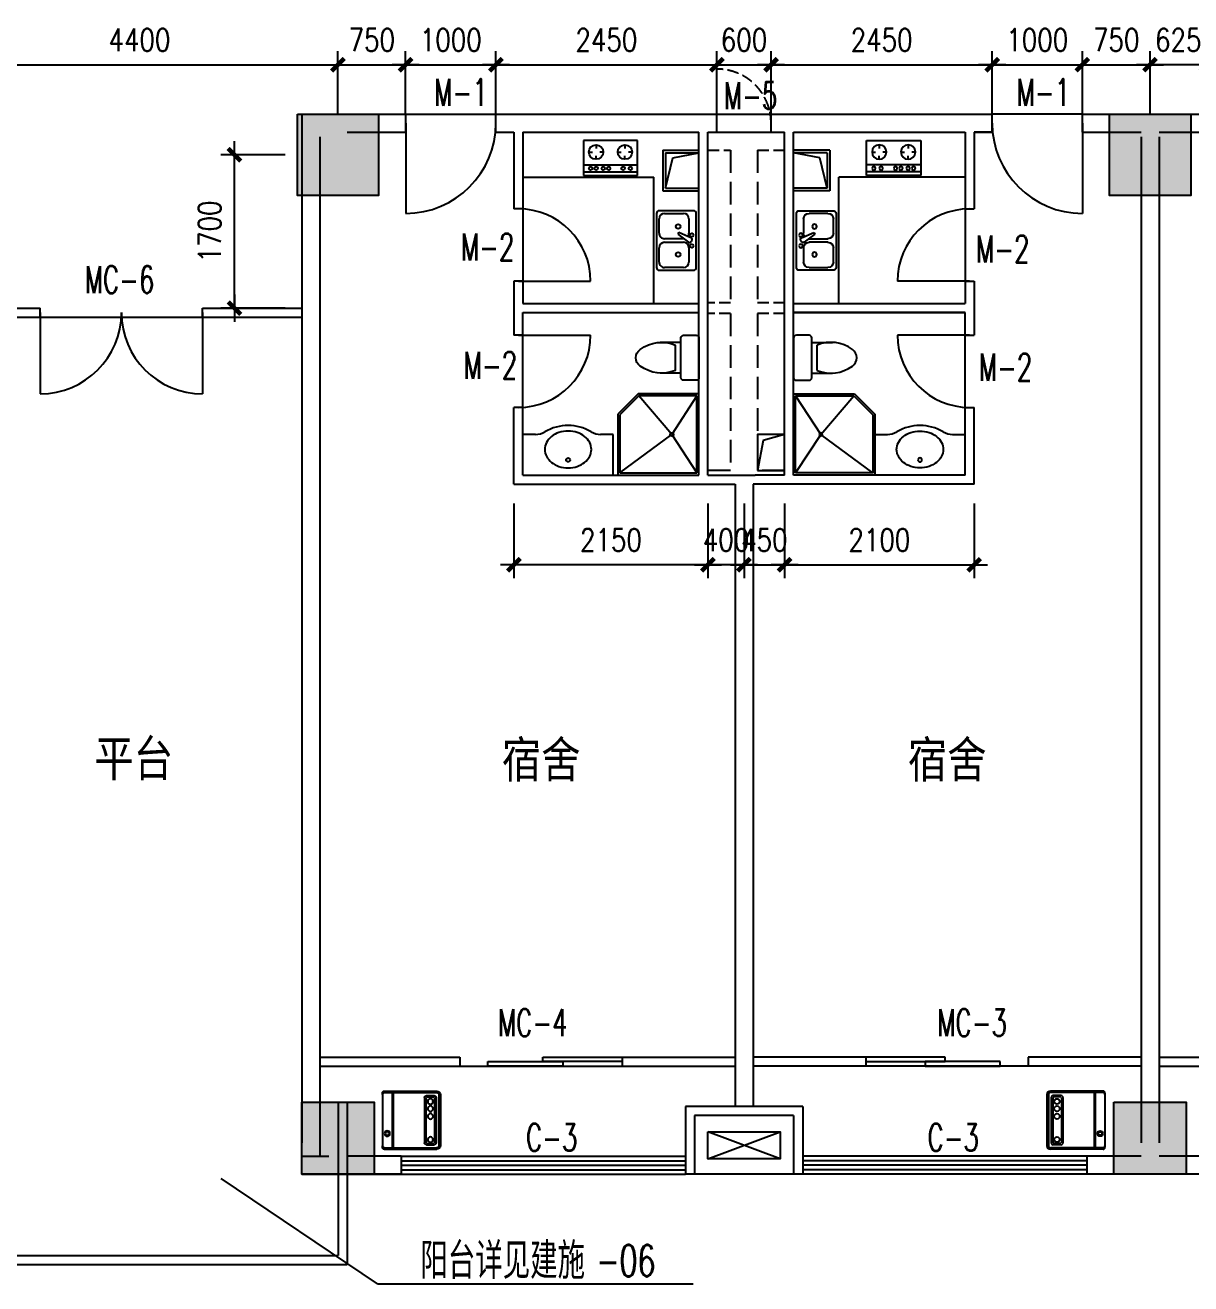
# Model space of a CAD drawing. Extents: x -357449 to -117302, y 127569 to 244935.
# Drawn here: x -294706 to -281788, y 168057 to 182007 of the extents above; entities that cross this region are included whole.
import ezdxf
from ezdxf.enums import TextEntityAlignment as Align

# ---------------------------------------------------------------- set-up
doc = ezdxf.new("R2010")
doc.units = 0
doc.header["$MEASUREMENT"] = 0
doc.linetypes.add('DASH', pattern=[0.35, 0.25, -0.1])
doc.layers.get('0').update_dxf_attribs({"linetype": 'CONTINUOUS'})
doc.layers.get('DEFPOINTS').update_dxf_attribs({"linetype": 'CONTINUOUS'})
for name, color, linetype in [('1', 8, 'CONTINUOUS'), ('COLUMN', 4, 'CONTINUOUS'), ('DIM', 7, 'CONTINUOUS'), ('F', 31, 'CONTINUOUS'), ('JAJU', 8, 'CONTINUOUS'), ('WALL', 1, 'CONTINUOUS'), ('WINDOW', 4, 'CONTINUOUS'), ('WINDOWS', 4, 'CONTINUOUS'), ('阳台', 4, 'CONTINUOUS')]:
    doc.layers.add(name, color=color, linetype=linetype)
doc.layers.add('AXIS', color=3, linetype='CONTINUOUS', lineweight=9)
doc.styles.add('_HZTXT', font='txt.shx', dxfattribs={"bigfont": 'fs.shx'})
doc.styles.add('CHINA', font='SimSun.ttf', dxfattribs={"width": 0.85, "height": 150})
doc.styles.add('DIM_FONT', font='SIMPLEX.shx', dxfattribs={"width": 0.8})
doc.styles.add('FS', font='txt.shx', dxfattribs={"width": 0.66, "height": 150, "bigfont": 'fs.shx'})
doc.dimstyles.new('DIMN-200', dxfattribs={"dimtxt": 300, "dimasz": 1, "dimexe": 250, "dimexo": 0, "dimgap": 150, "dimtad": 1, "dimdec": 0, "dimdsep": 46, "dimtxsty": 'DIM_FONT', "dimblk": '_DIMX', "dimcen": 2.5, "dimclrd": 256, "dimclre": 256, "dimclrt": 4, "dimadec": 0, "dimazin": 0, "dimtfac": 1, "dimtdec": 0, "dimtix": 1, "dimtmove": 2, "dimatfit": 3, "dimldrblk": '_DIMX', "dimfxl": 0, "dimtolj": 1, "dimtzin": 0, "dimarcsym": 0})
doc.dimstyles.get("Standard").update_dxf_attribs({"dimtxt": 375, "dimasz": 1, "dimexe": 150, "dimexo": 0, "dimgap": 200, "dimtad": 1, "dimdec": 0, "dimzin": 0, "dimdsep": 46, "dimtxsty": 'DIM_FONT', "dimblk1": '_DIMX', "dimblk2": '_DIMX', "dimsah": 1, "dimcen": 200, "dimclrd": 256, "dimclre": 256, "dimclrt": 4, "dimadec": 0, "dimazin": 0, "dimtfac": 1, "dimtdec": 0, "dimtix": 1, "dimtmove": 2, "dimatfit": 3, "dimldrblk": '_DIMX', "dimfxl": 0, "dimtolj": 1, "dimtzin": 0, "dimarcsym": 0})

# ---------------------------------------------------------------- blocks, each defined once
blk = doc.blocks.new('_DIMX')
blk.add_line((-150, 0), (150, 0))
at = {"const_width": 50}
blk.add_lwpolyline([(-70, -70), (70, 70)], dxfattribs=at)
blk = doc.blocks.new('*D1159')
at = {"linetype": 'ByBlock'}
for p, q in [((-266654, 215272), (-266654, 214443)), ((-264504, 215272), (-264504, 214443)), ((-264505, 214593), (-266653, 214593))]:
    blk.add_line(p, q, dxfattribs=at)
at = {"layer": 'DEFPOINTS', "color": 0, "linetype": 'ByBlock'}
for p in [(-266654, 215272), (-264504, 215272), (-266654, 214593)]:
    blk.add_point(p, dxfattribs=at)
at = {"linetype": 'ByBlock', "rotation": 180}
blk.add_blockref('_DIMX', (-266654, 214593), dxfattribs=at)
at = {"linetype": 'ByBlock'}
blk.add_blockref('_DIMX', (-264504, 214593), dxfattribs=at)
at = {"color": 4, "linetype": 'ByBlock', "insert": (-265579, 214868), "char_height": 250, "attachment_point": 5, "style": 'DIM_FONT'}
blk.add_mtext('\\A1;2150', dxfattribs=at)
blk = doc.blocks.new('*D988')
at = {"linetype": 'ByBlock'}
for p, q in [((-266854, 219593), (-266854, 220285)), ((-264404, 219593), (-264404, 220285)), ((-266853, 220135), (-264405, 220135))]:
    blk.add_line(p, q, dxfattribs=at)
at = {"layer": 'DEFPOINTS', "color": 0, "linetype": 'ByBlock'}
for p in [(-264404, 220135), (-266854, 219593), (-264404, 219593)]:
    blk.add_point(p, dxfattribs=at)
at = {"linetype": 'ByBlock', "rotation": 180}
blk.add_blockref('_DIMX', (-266854, 220135), dxfattribs=at)
at = {"linetype": 'ByBlock'}
blk.add_blockref('_DIMX', (-264404, 220135), dxfattribs=at)
at = {"color": 4, "linetype": 'ByBlock', "insert": (-265629, 220410), "char_height": 250, "attachment_point": 5, "style": 'DIM_FONT'}
blk.add_mtext('\\A1;2450', dxfattribs=at)
blk = doc.blocks.new('A$C5E2968BE')
for p, q in [((0, 606), (0, 38)), ((16, 606), (16, 38)), ((622, 643), (38, 643)), ((622, 627), (38, 627)), ((48, 573), (48, 70)), ((64, 573), (64, 70)), ((155, 595), (70, 595)), ((155, 579), (70, 579)), ((161, 573), (161, 70)), ((177, 573), (177, 70)), ((525, 627), (525, 16)), ((536, 627), (536, 16)), ((643, 622), (643, 21)), ((622, 16), (38, 16)), ((622, 0), (38, 0)), ((155, 64), (70, 64)), ((155, 48), (70, 48))]:
    blk.add_line(p, q)
for centre, radius in [((111, 529), 30), ((111, 449), 30), ((111, 364), 30), ((590, 173), 30), ((590, 173), 19.3), ((111, 106), 30)]:
    blk.add_circle(centre, radius)
for centre, radius, start, end in [((38, 606), 37.5, 90, 180), ((38, 606), 21.4, 90, 180), ((70, 573), 21.4, 90, 180), ((155, 573), 21.4, 0, 90), ((622, 622), 21.4, 0, 90), ((622, 606), 21.4, 0, 90), ((38, 38), 37.5, 180, 270), ((38, 38), 21.4, 180, 270), ((70, 70), 21.4, 180, 270), ((155, 70), 21.4, 270, 0), ((622, 38), 21.4, 270, 0), ((622, 21), 21.4, 270, 0)]:
    blk.add_arc(centre, radius, start, end)
blk = doc.blocks.new('*D902')
at = {"linetype": 'ByBlock'}
for p, q in [((-273004, 219587), (-273004, 220285)), ((-268604, 219587), (-268604, 220285)), ((-273003, 220135), (-268605, 220135))]:
    blk.add_line(p, q, dxfattribs=at)
at = {"layer": 'DEFPOINTS', "color": 0, "linetype": 'ByBlock'}
for p in [(-268604, 220135), (-273004, 219587), (-268604, 219587)]:
    blk.add_point(p, dxfattribs=at)
at = {"linetype": 'ByBlock', "rotation": 180}
blk.add_blockref('_DIMX', (-273004, 220135), dxfattribs=at)
at = {"linetype": 'ByBlock'}
blk.add_blockref('_DIMX', (-268604, 220135), dxfattribs=at)
at = {"color": 4, "linetype": 'ByBlock', "insert": (-270804, 220410), "char_height": 250, "attachment_point": 5, "style": 'DIM_FONT'}
blk.add_mtext('\\A1;4400', dxfattribs=at)
blk = doc.blocks.new('*D990')
at = {"linetype": 'ByBlock'}
for p, q in [((-267854, 219593), (-267854, 220285)), ((-266854, 219593), (-266854, 220285)), ((-267853, 220135), (-266855, 220135))]:
    blk.add_line(p, q, dxfattribs=at)
at = {"layer": 'DEFPOINTS', "color": 0, "linetype": 'ByBlock'}
for p in [(-266854, 220135), (-267854, 219593), (-266854, 219593)]:
    blk.add_point(p, dxfattribs=at)
at = {"linetype": 'ByBlock', "rotation": 180}
blk.add_blockref('_DIMX', (-267854, 220135), dxfattribs=at)
at = {"linetype": 'ByBlock'}
blk.add_blockref('_DIMX', (-266854, 220135), dxfattribs=at)
at = {"color": 4, "linetype": 'ByBlock', "insert": (-267354, 220410), "char_height": 250, "attachment_point": 5, "style": 'DIM_FONT'}
blk.add_mtext('\\A1;1000', dxfattribs=at)
blk = doc.blocks.new('*D987')
at = {"linetype": 'ByBlock'}
for p, q in [((-268604, 219593), (-268604, 220285)), ((-267854, 219593), (-267854, 220285)), ((-268605, 220135), (-268606, 220135)), ((-268604, 220135), (-267854, 220135)), ((-267853, 220135), (-267852, 220135))]:
    blk.add_line(p, q, dxfattribs=at)
at = {"layer": 'DEFPOINTS', "color": 0, "linetype": 'ByBlock'}
for p in [(-267854, 220135), (-268604, 219593), (-267854, 219593)]:
    blk.add_point(p, dxfattribs=at)
at = {"linetype": 'ByBlock'}
blk.add_blockref('_DIMX', (-268604, 220135), dxfattribs=at)
at = {"linetype": 'ByBlock', "rotation": 180}
blk.add_blockref('_DIMX', (-267854, 220135), dxfattribs=at)
at = {"color": 4, "linetype": 'ByBlock', "insert": (-268229, 220410), "char_height": 250, "attachment_point": 5, "style": 'DIM_FONT'}
blk.add_mtext('\\A1;750', dxfattribs=at)
blk = doc.blocks.new('*D986')
at = {"linetype": 'ByBlock'}
for p, q in [((-269238, 219137), (-269951, 219137)), ((-269801, 217438), (-269801, 219136)), ((-269238, 217437), (-269951, 217437))]:
    blk.add_line(p, q, dxfattribs=at)
at = {"layer": 'DEFPOINTS', "color": 0, "linetype": 'ByBlock'}
for p in [(-269801, 219137), (-269238, 219137), (-269238, 217437)]:
    blk.add_point(p, dxfattribs=at)
at = {"linetype": 'ByBlock'}
for p, rotation in [((-269801, 219137), 90), ((-269801, 217437), 270)]:
    blk.add_blockref('_DIMX', p, dxfattribs=dict(at, rotation=rotation))
at = {"color": 4, "linetype": 'ByBlock', "insert": (-270076, 218287), "char_height": 250, "attachment_point": 5, "rotation": 90, "style": 'DIM_FONT'}
blk.add_mtext('\\A1;1700', dxfattribs=at)
blk = doc.blocks.new('*D1157')
at = {"linetype": 'ByBlock'}
for p, q in [((-263654, 215272), (-263654, 214443)), ((-261554, 215272), (-261554, 214443)), ((-263653, 214593), (-261555, 214593))]:
    blk.add_line(p, q, dxfattribs=at)
at = {"layer": 'DEFPOINTS', "color": 0, "linetype": 'ByBlock'}
for p in [(-263654, 215272), (-261554, 215272), (-261554, 214593)]:
    blk.add_point(p, dxfattribs=at)
at = {"linetype": 'ByBlock', "rotation": 180}
blk.add_blockref('_DIMX', (-263654, 214593), dxfattribs=at)
at = {"linetype": 'ByBlock'}
blk.add_blockref('_DIMX', (-261554, 214593), dxfattribs=at)
at = {"color": 4, "linetype": 'ByBlock', "insert": (-262604, 214868), "char_height": 250, "attachment_point": 5, "style": 'DIM_FONT'}
blk.add_mtext('\\A1;2100', dxfattribs=at)
blk = doc.blocks.new('*D1160')
at = {"linetype": 'ByBlock'}
for p, q in [((-264504, 215272), (-264504, 214443)), ((-264104, 215272), (-264104, 214443)), ((-264505, 214593), (-264506, 214593)), ((-264104, 214593), (-264504, 214593)), ((-264103, 214593), (-264102, 214593))]:
    blk.add_line(p, q, dxfattribs=at)
at = {"layer": 'DEFPOINTS', "color": 0, "linetype": 'ByBlock'}
for p in [(-264504, 215272), (-264104, 215272), (-264504, 214593)]:
    blk.add_point(p, dxfattribs=at)
at = {"linetype": 'ByBlock'}
blk.add_blockref('_DIMX', (-264504, 214593), dxfattribs=at)
at = {"linetype": 'ByBlock', "rotation": 180}
blk.add_blockref('_DIMX', (-264104, 214593), dxfattribs=at)
at = {"color": 4, "linetype": 'ByBlock', "insert": (-264304, 214868), "char_height": 250, "attachment_point": 5, "style": 'DIM_FONT'}
blk.add_mtext('\\A1;400', dxfattribs=at)
blk = doc.blocks.new('*D1158')
at = {"linetype": 'ByBlock'}
for p, q in [((-264104, 215272), (-264104, 214443)), ((-263654, 215272), (-263654, 214443)), ((-264105, 214593), (-264106, 214593)), ((-264104, 214593), (-263654, 214593)), ((-263653, 214593), (-263652, 214593))]:
    blk.add_line(p, q, dxfattribs=at)
at = {"layer": 'DEFPOINTS', "color": 0, "linetype": 'ByBlock'}
for p in [(-264104, 215272), (-263654, 215272), (-263654, 214593)]:
    blk.add_point(p, dxfattribs=at)
at = {"linetype": 'ByBlock'}
blk.add_blockref('_DIMX', (-264104, 214593), dxfattribs=at)
at = {"linetype": 'ByBlock', "rotation": 180}
blk.add_blockref('_DIMX', (-263654, 214593), dxfattribs=at)
at = {"color": 4, "linetype": 'ByBlock', "insert": (-263879, 214868), "char_height": 250, "attachment_point": 5, "style": 'DIM_FONT'}
blk.add_mtext('\\A1;450', dxfattribs=at)
blk = doc.blocks.new('A$C6F837C5C')
at = {"layer": '1'}
blk.add_lwpolyline([(259, 407, 0.078966), (157, 391, 0.088152), (76, 347, 0.105269), (19, 279, 0.121685), (0, 203, 0.121685), (19, 128, 0.105269), (76, 60, 0.088152), (157, 16, 0.078966), (259, 0, 0.078966), (360, 16, 0.088152), (441, 60, 0.105269), (498, 128, 0.121685), (517, 203, 0.121685), (498, 279, 0.105269), (441, 347, 0.088152), (360, 391, 0.078966)], format="xyb", close=True, dxfattribs=at)
blk.add_circle((259, 88), 22, dxfattribs=at)
blk = doc.blocks.new('*D985')
at = {"linetype": 'ByBlock'}
for p, q in [((-263804, 219593), (-263804, 220285)), ((-261354, 219593), (-261354, 220285)), ((-263803, 220135), (-261355, 220135))]:
    blk.add_line(p, q, dxfattribs=at)
at = {"layer": 'DEFPOINTS', "color": 0, "linetype": 'ByBlock'}
for p in [(-261354, 220135), (-263804, 219593), (-261354, 219593)]:
    blk.add_point(p, dxfattribs=at)
at = {"linetype": 'ByBlock', "rotation": 180}
blk.add_blockref('_DIMX', (-263804, 220135), dxfattribs=at)
at = {"linetype": 'ByBlock'}
blk.add_blockref('_DIMX', (-261354, 220135), dxfattribs=at)
at = {"color": 4, "linetype": 'ByBlock', "insert": (-262579, 220410), "char_height": 250, "attachment_point": 5, "style": 'DIM_FONT'}
blk.add_mtext('\\A1;2450', dxfattribs=at)
blk = doc.blocks.new('A$C58910DAE')
for p, q in [((0, 600), (0, 0)), ((390, 600), (0, 600)), ((270, 0), (270, 600)), ((350, 0), (350, 600)), ((390, 0), (390, 600)), ((50, 460), (90, 460)), ((130, 540), (130, 500)), ((130, 380), (130, 420)), ((210, 460), (170, 460)), ((50, 140), (90, 140)), ((130, 220), (130, 180)), ((210, 140), (170, 140)), ((0, 0), (390, 0)), ((130, 60), (130, 100))]:
    blk.add_line(p, q)
for centre, radius in [((130, 460), 80), ((310, 520), 20), ((310, 440), 20), ((310, 280), 20), ((130, 140), 80), ((310, 220), 20), ((310, 140), 20), ((310, 80), 20)]:
    blk.add_circle(centre, radius)
blk = doc.blocks.new('A$C571F03B5')
for p, q in [((0, 470), (0, 30)), ((170, 500), (30, 500)), ((200, 30), (200, 470)), ((200, 420), (430, 420)), ((260, 110), (260, 390)), ((30, 0), (170, 0)), ((200, 80), (430, 80))]:
    blk.add_line(p, q)
for centre, radius, start, end in [((30, 470), 30, 90, 180), ((170, 470), 30, 0, 90), ((413, 23), 398, 53.3619, 112.5495), ((590, 250), 110, 303.4509, 56.5491), ((413, 477), 398, 247.4505, 306.6381), ((30, 30), 30, 180, 270), ((170, 30), 30, 270, 0)]:
    blk.add_arc(centre, radius, start, end)
at = {"style": 'DIM_FONT', "text_generation_flag": 4, "width": 0.8, "flags": 9}
for tag in ['YSIZE', 'XSIZE']:
    blk.add_attdef(tag, (0, 250), '', height=0.5, rotation=90, dxfattribs=at)
blk = doc.blocks.new('A$C13156595')
for p, q in [((900, 900), (0, 900)), ((0, 900), (0, 0)), ((877, 877), (22, 877)), ((22, 877), (22, 22)), ((300, 450), (22, 877)), ((877, 877), (300, 450)), ((877, 234), (877, 877)), ((900, 225), (900, 900)), ((22, 22), (300, 450)), ((300, 450), (666, 22)), ((666, 22), (877, 234)), ((675, 0), (900, 225)), ((0, 0), (675, 0)), ((22, 22), (666, 22))]:
    blk.add_line(p, q)
blk.add_circle((300, 450), 18.7)
blk = doc.blocks.new('A$C54757736')
for p, q in [((630, 440), (30, 440)), ((0, 410), (0, 30)), ((30, 90), (30, 300)), ((90, 360), (250, 360)), ((299, 382), (241, 246)), ((259, 236), (347, 355)), ((310, 299), (310, 90)), ((328, 393), (342, 385)), ((350, 90), (350, 300)), ((410, 360), (570, 360)), ((630, 300), (630, 90)), ((660, 30), (660, 410)), ((241, 246), (259, 236)), ((250, 30), (90, 30)), ((570, 30), (410, 30)), ((30, 0), (630, 0))]:
    blk.add_line(p, q)
for centre, radius in [((270, 390), 20), ((390, 390), 20), ((175, 240), 25), ((485, 240), 25)]:
    blk.add_circle(centre, radius)
for centre, radius, start, end in [((30, 410), 30, 90, 180), ((630, 410), 30, 360, 90), ((90, 300), 60, 90, 180), ((250, 300), 60, 56.607, 90), ((318, 375), 20, 60, 159.4623), ((332, 367), 20, 320.5377, 60), ((410, 300), 60, 90, 180), ((570, 300), 60, 360, 90), ((30, 30), 30, 180, 270), ((90, 90), 60, 180, 270), ((250, 90), 60, 270, 360), ((410, 90), 60, 180, 270), ((570, 90), 60, 270, 360), ((630, 30), 30, 270, 360)]:
    blk.add_arc(centre, radius, start, end)
blk = doc.blocks.new('*D989')
at = {"linetype": 'ByBlock'}
for p, q in [((-264404, 219593), (-264404, 220285)), ((-263804, 219593), (-263804, 220285)), ((-264405, 220135), (-264406, 220135)), ((-264404, 220135), (-263804, 220135)), ((-263803, 220135), (-263802, 220135))]:
    blk.add_line(p, q, dxfattribs=at)
at = {"layer": 'DEFPOINTS', "color": 0, "linetype": 'ByBlock'}
for p in [(-263804, 220135), (-264404, 219593), (-263804, 219593)]:
    blk.add_point(p, dxfattribs=at)
at = {"linetype": 'ByBlock'}
blk.add_blockref('_DIMX', (-264404, 220135), dxfattribs=at)
at = {"linetype": 'ByBlock', "rotation": 180}
blk.add_blockref('_DIMX', (-263804, 220135), dxfattribs=at)
at = {"color": 4, "linetype": 'ByBlock', "insert": (-264104, 220410), "char_height": 250, "attachment_point": 5, "style": 'DIM_FONT'}
blk.add_mtext('\\A1;600', dxfattribs=at)
blk = doc.blocks.new('*D994')
at = {"linetype": 'ByBlock'}
for p, q in [((-260354, 219593), (-260354, 220285)), ((-259604, 219593), (-259604, 220285)), ((-260355, 220135), (-260356, 220135)), ((-260354, 220135), (-259604, 220135)), ((-259603, 220135), (-259602, 220135))]:
    blk.add_line(p, q, dxfattribs=at)
at = {"layer": 'DEFPOINTS', "color": 0, "linetype": 'ByBlock'}
for p in [(-259604, 220135), (-260354, 219593), (-259604, 219593)]:
    blk.add_point(p, dxfattribs=at)
at = {"linetype": 'ByBlock'}
blk.add_blockref('_DIMX', (-260354, 220135), dxfattribs=at)
at = {"linetype": 'ByBlock', "rotation": 180}
blk.add_blockref('_DIMX', (-259604, 220135), dxfattribs=at)
at = {"color": 4, "linetype": 'ByBlock', "insert": (-259979, 220410), "char_height": 250, "attachment_point": 5, "style": 'DIM_FONT'}
blk.add_mtext('\\A1;750', dxfattribs=at)
blk = doc.blocks.new('*D993')
at = {"linetype": 'ByBlock'}
for p, q in [((-261354, 219593), (-261354, 220285)), ((-260354, 219593), (-260354, 220285)), ((-261353, 220135), (-260355, 220135))]:
    blk.add_line(p, q, dxfattribs=at)
at = {"layer": 'DEFPOINTS', "color": 0, "linetype": 'ByBlock'}
for p in [(-260354, 220135), (-261354, 219593), (-260354, 219593)]:
    blk.add_point(p, dxfattribs=at)
at = {"linetype": 'ByBlock', "rotation": 180}
blk.add_blockref('_DIMX', (-261354, 220135), dxfattribs=at)
at = {"linetype": 'ByBlock'}
blk.add_blockref('_DIMX', (-260354, 220135), dxfattribs=at)
at = {"color": 4, "linetype": 'ByBlock', "insert": (-260854, 220410), "char_height": 250, "attachment_point": 5, "style": 'DIM_FONT'}
blk.add_mtext('\\A1;1000', dxfattribs=at)
blk = doc.blocks.new('*D992')
at = {"linetype": 'ByBlock'}
for p, q in [((-259604, 219593), (-259604, 220285)), ((-258979, 219593), (-258979, 220285)), ((-259605, 220135), (-259606, 220135)), ((-258979, 220135), (-259604, 220135)), ((-258978, 220135), (-258977, 220135))]:
    blk.add_line(p, q, dxfattribs=at)
at = {"layer": 'DEFPOINTS', "color": 0, "linetype": 'ByBlock'}
for p in [(-259604, 220135), (-259604, 219593), (-258979, 219593)]:
    blk.add_point(p, dxfattribs=at)
at = {"linetype": 'ByBlock'}
blk.add_blockref('_DIMX', (-259604, 220135), dxfattribs=at)
at = {"linetype": 'ByBlock', "rotation": 180}
blk.add_blockref('_DIMX', (-258979, 220135), dxfattribs=at)
at = {"color": 4, "linetype": 'ByBlock', "insert": (-259291, 220410), "char_height": 250, "attachment_point": 5, "style": 'DIM_FONT'}
blk.add_mtext('\\A1;625', dxfattribs=at)

msp = doc.modelspace()

# ---------------------------------------------------------------- hatches: boundary and pattern name
at = {"layer": 'COLUMN'}
h = msp.add_hatch(color=256, dxfattribs=at)
h.paths.add_polyline_path([(-291239.36, 181021.04), (-291689.36, 181021.04), (-291689.36, 180571.04), (-291239.36, 180571.04)])
h.paths.add_polyline_path([(-291239.36, 180571.04), (-290789.36, 180571.04), (-290789.36, 181021.04), (-291239.36, 181021.04)])
h.paths.add_polyline_path([(-291239.36, 180571.04), (-291239.36, 180121.04), (-290789.36, 180121.04), (-290789.36, 180571.04)])
h.paths.add_polyline_path([(-291239.36, 180571.04), (-291689.36, 180571.04), (-291689.36, 180121.04), (-291239.36, 180121.04)])
h = msp.add_hatch(color=256, dxfattribs=at)
h.paths.add_polyline_path([(-282239.36, 181021.04), (-282689.36, 181021.04), (-282689.36, 180571.04), (-282239.36, 180571.04)])
h.paths.add_polyline_path([(-282239.36, 180571.04), (-281789.36, 180571.04), (-281789.36, 181021.04), (-282239.36, 181021.04)])
h.paths.add_polyline_path([(-282239.36, 180571.04), (-282239.36, 180121.04), (-281789.36, 180121.04), (-281789.36, 180571.04)])
h.paths.add_polyline_path([(-282239.36, 180571.04), (-282689.36, 180571.04), (-282689.36, 180121.04), (-282239.36, 180121.04)])
for points in [[(-291639.36, 169271.04), (-290839.36, 169271.04), (-290839.36, 170071.04), (-291639.36, 170071.04)], [(-282639.36, 169271.04), (-281839.36, 169271.04), (-281839.36, 170071.04), (-282639.36, 170071.04)]]:
    msp.add_hatch(color=256, dxfattribs=at).paths.add_polyline_path(points)

# ---------------------------------------------------------------- linework, layer by layer
for q in [(-292533.19, 169225.48), (-287302.33, 168057.01)]:
    msp.add_line((-290800.44, 168057.01), q)
at = {"layer": '1'}
for p, q in [((-287039.36, 180821.04), (-287039.36, 181021.04)), ((-286439.36, 180821.04), (-286439.36, 181021.04)), ((-287639.36, 180621.04), (-287239.36, 180621.04)), ((-287639.36, 180621.04), (-287639.36, 180171.04)), ((-287639.36, 180621.04), (-287639.36, 180621.04)), ((-287609.36, 180591.04), (-287239.36, 180591.04)), ((-287609.36, 180591.04), (-287609.36, 180201.04)), ((-287609.36, 180201.04), (-287529.3, 180536.6)), ((-287529.3, 180536.6), (-287239.36, 180591.04)), ((-285789.36, 180621.04), (-286189.36, 180621.04)), ((-285819.36, 180591.04), (-286189.36, 180591.04)), ((-285899.42, 180536.6), (-286189.36, 180591.04)), ((-285819.36, 180201.04), (-285899.42, 180536.6)), ((-285819.36, 180591.04), (-285819.36, 180201.04)), ((-285789.36, 180621.04), (-285789.36, 180171.04)), ((-289189.36, 180321.04), (-287739.36, 180321.04)), ((-287739.36, 178921.04), (-287739.36, 180321.04)), ((-284289.36, 180321.04), (-285689.36, 180321.04)), ((-285689.36, 178921.04), (-285689.36, 180321.04)), ((-287639.36, 180171.04), (-287239.36, 180171.04)), ((-287609.36, 180201.04), (-287239.36, 180201.04)), ((-285819.36, 180201.04), (-286189.36, 180201.04)), ((-285789.36, 180171.04), (-286189.36, 180171.04)), ((-289049.91, 177471.04), (-289189.36, 177471.04)), ((-288189.36, 177471.04), (-288328.8, 177471.04)), ((-288189.36, 177021.04), (-288189.36, 177471.04)), ((-285289.36, 177021.04), (-285289.36, 177471.04)), ((-285289.36, 177471.04), (-285149.91, 177471.04)), ((-284428.8, 177471.04), (-284289.36, 177471.04)), ((-286339.36, 169442.31), (-287139.36, 169742.31)), ((-287139.36, 169442.31), (-286339.36, 169742.31))]:
    msp.add_line(p, q, dxfattribs=at)
msp.add_lwpolyline([(-287139.36, 169742.31), (-286339.36, 169742.31), (-286339.36, 169442.31), (-287139.36, 169442.31)], close=True, dxfattribs=at)
for centre, radius, start, end in [((-289049.91, 177671.04), 200, 270, 301.002719), ((-288689.36, 177071.04), 500, 58.997281, 121.002719), ((-288328.8, 177671.04), 200, 238.997281, 270), ((-285149.91, 177671.04), 200, 270, 301.002719), ((-284789.36, 177071.04), 500, 58.997281, 121.002719), ((-284428.8, 177671.04), 200, 238.997281, 270)]:
    msp.add_arc(centre, radius, start, end, dxfattribs=at)
at = {"layer": 'COLUMN'}
for points in [[(-291689.36, 181021.04), (-290789.36, 181021.04), (-290789.36, 180121.04), (-291689.36, 180121.04)], [(-282689.36, 181021.04), (-281789.36, 181021.04), (-281789.36, 180121.04), (-282689.36, 180121.04)], [(-291639.36, 170071.04), (-290839.36, 170071.04), (-290839.36, 169271.04), (-291639.36, 169271.04)], [(-282639.36, 170071.04), (-281839.36, 170071.04), (-281839.36, 169271.04), (-282639.36, 169271.04)]]:
    msp.add_lwpolyline(points, close=True, dxfattribs=at)
at = {"layer": 'JAJU', "color": 8}
for p, q in [((-290539.36, 169471.04), (-287389.36, 169471.04)), ((-290539.36, 169421.04), (-287389.36, 169421.04)), ((-282939.36, 169471.04), (-286089.36, 169471.04)), ((-282939.36, 169421.04), (-286089.36, 169421.04))]:
    msp.add_line(p, q, dxfattribs=at)
at = {"layer": 'WALL'}
for p, q in [((-291639.36, 181021.04), (-291639.36, 169621.04)), ((-291339.36, 181021.04), (-290464.36, 181021.04)), ((-290489.36, 180821.04), (-290489.36, 181021.04)), ((-289489.36, 181021.04), (-283989.36, 181021.04)), ((-289489.36, 180821.04), (-289489.36, 181021.04)), ((-283989.36, 180821.04), (-283989.36, 181021.04)), ((-282989.36, 181021.04), (-281614.36, 181021.04)), ((-282989.36, 180821.04), (-282989.36, 181021.04)), ((-291139.36, 180821.04), (-290489.36, 180821.04)), ((-289489.36, 180821.04), (-289289.36, 180821.04)), ((-289289.36, 180821.04), (-289289.36, 179971.04)), ((-289189.36, 180821.04), (-287239.36, 180821.04)), ((-289189.36, 180821.04), (-289189.36, 179971.04)), ((-287239.36, 177021.04), (-287239.36, 180821.04)), ((-287139.36, 177021.04), (-287139.36, 180821.04)), ((-287139.36, 180821.04), (-286289.36, 180821.04)), ((-286289.36, 177021.04), (-286289.36, 180821.04)), ((-286189.36, 180821.04), (-284289.36, 180821.04)), ((-286189.36, 177021.04), (-286189.36, 180821.04)), ((-284289.36, 180821.04), (-284289.36, 179971.04)), ((-284189.36, 180821.04), (-284189.36, 179971.04)), ((-284189.36, 180821.04), (-283989.36, 180821.04)), ((-283989.36, 180821.04), (-284189.36, 180821.04)), ((-282989.36, 180821.04), (-282339.36, 180821.04)), ((-282139.36, 180821.04), (-281614.36, 180821.04)), ((-291439.36, 180771.04), (-291439.36, 169471.04)), ((-282339.36, 180771.04), (-282339.36, 169621.04)), ((-282139.36, 180771.04), (-282139.36, 169621.04)), ((-289189.36, 179971.04), (-289289.36, 179971.04)), ((-284289.36, 179971.04), (-284189.36, 179971.04)), ((-289189.36, 179171.04), (-289289.36, 179171.04)), ((-289289.36, 179171.04), (-289289.36, 178571.04)), ((-289189.36, 179171.04), (-289189.36, 178921.04)), ((-284289.36, 179171.04), (-284289.36, 178921.04)), ((-284289.36, 179171.04), (-284189.36, 179171.04)), ((-284189.36, 179171.04), (-284189.36, 178571.04)), ((-289189.36, 178921.04), (-287239.36, 178921.04)), ((-286189.36, 178921.04), (-284289.36, 178921.04)), ((-289189.36, 178821.04), (-287239.36, 178821.04)), ((-289189.36, 178571.04), (-289189.36, 178821.04)), ((-284289.36, 178821.04), (-286189.36, 178821.04)), ((-286189.36, 178821.04), (-284289.36, 178821.04)), ((-284289.36, 178571.04), (-284289.36, 178821.04)), ((-289189.36, 178571.04), (-289289.36, 178571.04)), ((-284289.36, 178571.04), (-284189.36, 178571.04)), ((-289189.36, 177771.04), (-289289.36, 177771.04)), ((-289289.36, 176921.04), (-289289.36, 177771.04)), ((-289189.36, 177021.04), (-289189.36, 177771.04)), ((-284289.36, 177021.04), (-284289.36, 177771.04)), ((-284289.36, 177771.04), (-284189.36, 177771.04)), ((-284189.36, 176921.04), (-284189.36, 177771.04)), ((-289289.36, 176921.04), (-286839.36, 176921.04)), ((-289189.36, 177021.04), (-287239.36, 177021.04)), ((-287139.36, 177021.04), (-286614.36, 177021.04)), ((-286839.36, 176921.04), (-286839.36, 170021.04)), ((-286639.36, 176921.04), (-286639.36, 170021.04)), ((-284189.36, 176921.04), (-286639.36, 176921.04)), ((-286289.36, 177021.04), (-286614.36, 177021.04)), ((-284289.36, 177021.04), (-286189.36, 177021.04)), ((-287389.36, 170021.04), (-287389.36, 169271.04)), ((-286089.36, 170021.04), (-287389.36, 170021.04)), ((-287289.36, 169921.04), (-287289.36, 169271.04)), ((-286189.36, 169921.04), (-287289.36, 169921.04)), ((-286189.36, 169921.04), (-286189.36, 169271.04)), ((-286089.36, 170021.04), (-286089.36, 169271.04)), ((-291639.36, 169471.04), (-291339.36, 169471.04)), ((-290539.36, 169471.04), (-291139.36, 169471.04)), ((-290539.36, 169471.04), (-290539.36, 169271.04)), ((-282939.36, 169471.04), (-282939.36, 169271.04)), ((-282339.36, 169471.04), (-282939.36, 169471.04)), ((-281539.36, 169471.04), (-282139.36, 169471.04)), ((-291639.36, 169271.04), (-290839.36, 169271.04)), ((-290539.36, 169271.04), (-291639.36, 169271.04)), ((-290539.36, 169271.04), (-291639.36, 169271.04)), ((-291639.36, 169271.04), (-290539.36, 169271.04)), ((-287289.36, 169271.04), (-287389.36, 169271.04)), ((-286089.36, 169271.04), (-286189.36, 169271.04)), ((-281539.36, 169271.04), (-282939.36, 169271.04))]:
    msp.add_line(p, q, dxfattribs=at)
at = {"layer": 'WINDOW'}
for p, q in [((-289889.36, 170471.04), (-288089.36, 170471.04)), ((-283589.36, 170471.04), (-285389.36, 170471.04))]:
    msp.add_line(p, q, dxfattribs=at)
at = {"layer": 'WINDOWS'}
for p, q in [((-290489.36, 181021.04), (-289489.36, 181021.04)), ((-282989.36, 181021.04), (-283989.36, 181021.04)), ((-290489.36, 180921.04), (-290489.36, 179921.04)), ((-282989.36, 180921.04), (-282989.36, 179921.04)), ((-289189.36, 179971.04), (-289189.36, 179171.04)), ((-284289.36, 179971.04), (-284289.36, 179171.04)), ((-289239.36, 179171.04), (-288439.36, 179171.04)), ((-284239.36, 179171.04), (-285039.36, 179171.04)), ((-295639.36, 178871.04), (-294539.36, 178871.04)), ((-294539.36, 178771.04), (-294539.36, 178871.04)), ((-292739.36, 178771.04), (-292739.36, 178871.04)), ((-292739.36, 178871.04), (-291639.36, 178871.04)), ((-295639.36, 178771.04), (-294539.36, 178771.04)), ((-294539.36, 178821.04), (-294539.36, 177921.04)), ((-294539.36, 178771.04), (-292739.36, 178771.04)), ((-292739.36, 178821.04), (-292739.36, 177921.04)), ((-292739.36, 178771.04), (-291639.36, 178771.04)), ((-289239.36, 178571.04), (-288439.36, 178571.04)), ((-289189.36, 177771.04), (-289189.36, 178571.04)), ((-284239.36, 178571.04), (-285039.36, 178571.04)), ((-284289.36, 177771.04), (-284289.36, 178571.04)), ((-286289.36, 177471.04), (-286526.26, 177405.32)), ((-286526.26, 177405.32), (-286589.36, 177071.04)), ((-291439.36, 170571.04), (-289889.36, 170571.04)), ((-289889.36, 170571.04), (-289889.36, 170471.04)), ((-288089.36, 170571.04), (-286839.36, 170571.04)), ((-288089.36, 170571.04), (-288089.36, 170471.04)), ((-285389.36, 170571.04), (-286639.36, 170571.04)), ((-285389.36, 170571.04), (-285389.36, 170471.04)), ((-283589.36, 170571.04), (-283589.36, 170471.04)), ((-282339.36, 170571.04), (-283589.36, 170571.04)), ((-282139.36, 170571.04), (-281183.57, 170571.04)), ((-291439.36, 170471.04), (-289889.36, 170471.04)), ((-288089.36, 170471.04), (-286839.36, 170471.04)), ((-285389.36, 170471.04), (-286639.36, 170471.04)), ((-282339.36, 170471.04), (-283589.36, 170471.04)), ((-282139.36, 170471.04), (-281183.57, 170471.04)), ((-291239.36, 170071.04), (-291239.36, 168371.04)), ((-291139.36, 170071.04), (-291139.36, 168271.04)), ((-290539.36, 169371.04), (-287389.36, 169371.04)), ((-282939.36, 169371.04), (-286089.36, 169371.04)), ((-290539.36, 169321.04), (-287389.36, 169321.04)), ((-290539.36, 169271.04), (-287389.36, 169271.04)), ((-286189.36, 169271.04), (-287289.36, 169271.04)), ((-282939.36, 169321.04), (-286089.36, 169321.04)), ((-282939.36, 169271.04), (-286089.36, 169271.04)), ((-295889.36, 168371.04), (-291239.36, 168371.04)), ((-295889.36, 168271.04), (-291139.36, 168271.04))]:
    msp.add_line(p, q, dxfattribs=at)
for points in [[(-286589.36, 177071.04), (-286289.36, 177071.04), (-286289.36, 177471.04), (-286589.36, 177471.04)], [(-289577.03, 170519.78), (-288746.9, 170519.78), (-288746.9, 170471.04), (-289577.03, 170471.04)], [(-288969.05, 170571.04), (-288089.36, 170571.04), (-288089.36, 170522.31), (-288969.05, 170522.31)], [(-284509.67, 170571.04), (-285389.36, 170571.04), (-285389.36, 170522.31), (-284509.67, 170522.31)], [(-283901.68, 170519.78), (-284731.82, 170519.78), (-284731.82, 170471.04), (-283901.68, 170471.04)]]:
    msp.add_lwpolyline(points, close=True, dxfattribs=at)
for centre, radius, start, end in [((-290489.36, 180921.04), 1000, 270, 0), ((-282989.36, 180921.04), 1000, 180, 270), ((-289239.36, 179171.04), 800, 0, 90), ((-284239.36, 179171.04), 800, 90, 180), ((-294539.36, 178821.04), 900, 270, 360), ((-292739.36, 178821.04), 900, 180, 270), ((-289239.36, 178571.04), 800, 270, 0), ((-284239.36, 178571.04), 800, 180, 270)]:
    msp.add_arc(centre, radius, start, end, dxfattribs=at)
at = {"layer": '阳台', "color": 8, "linetype": 'DASH', "ltscale": 500}
for p, q in [((-287039.36, 180921.04), (-287039.36, 181521.04)), ((-287139.36, 180621.04), (-286889.36, 180621.04)), ((-286589.36, 180621.04), (-286289.36, 180621.04)), ((-286889.36, 178931.04), (-287139.36, 178931.04)), ((-286289.36, 178931.04), (-286589.36, 178931.04)), ((-286889.36, 178811.04), (-287139.36, 178811.04)), ((-286289.36, 178811.04), (-286589.36, 178811.04))]:
    msp.add_line(p, q, dxfattribs=at)
at = {"layer": '阳台', "color": 8, "linetype": 'DASH', "ltscale": 1000}
for p, q in [((-286889.36, 180621.04), (-286889.36, 178931.04)), ((-286589.36, 180621.04), (-286589.36, 178931.04)), ((-286889.36, 178811.04), (-286889.36, 177071.04)), ((-286589.36, 178811.04), (-286589.36, 177071.04)), ((-286889.36, 177071.04), (-287139.36, 177071.04)), ((-286289.36, 177071.04), (-286589.36, 177071.04))]:
    msp.add_line(p, q, dxfattribs=at)
at = {"layer": '阳台', "color": 8, "linetype": 'DASH', "ltscale": 500}
msp.add_arc((-287039.36, 180921.04), 600, 0, 90, dxfattribs=at)

# ---------------------------------------------------------------- block references
at = {"layer": '1'}
for name, p, rotation in [('A$C58910DAE', (-288519.36, 180730.64), 270), ('A$C54757736', (-287709.36, 179951.04), 270), ('A$C13156595', (-287239.36, 177921.04), 180)]:
    msp.add_blockref(name, p, dxfattribs=dict(at, rotation=rotation))
at = {"layer": '1', "xscale": -1}
for name, p, rotation in [('A$C58910DAE', (-284780.8, 180730.64), 90), ('A$C54757736', (-285719.36, 179951.04), 90), ('A$C13156595', (-286189.36, 177921.04), 180)]:
    msp.add_blockref(name, p, dxfattribs=dict(at, rotation=rotation))
for name, p in [('A$C571F03B5', (-287239.36, 178071.04)), ('A$C6F837C5C', (-284530.86, 177101.04)), ('A$C5E2968BE', (-290104.18, 169549.53))]:
    msp.add_blockref(name, p, dxfattribs=at)
at = {"layer": '1'}
for name, p in [('A$C571F03B5', (-286189.36, 178071.04)), ('A$C6F837C5C', (-288947.86, 177101.04)), ('A$C5E2968BE', (-283382.45, 169549.53))]:
    msp.add_blockref(name, p, dxfattribs=at)

# ---------------------------------------------------------------- texts
at = {"linetype": 'Continuous', "style": '_HZTXT', "width": 0.8}
msp.add_text('阳台详见建施', height=400, rotation=0, dxfattribs=at).set_placement((-289413.63, 168311.6), align=Align.MIDDLE_CENTER)
at = {"style": 'FS', "width": 0.66}
msp.add_text('-06', height=350, rotation=0, dxfattribs=at).set_placement((-288375.66, 168138.48))
at = {"layer": 'DIM', "style": 'CHINA', "width": 0.8}
for s, p in [('平台', (-293939.1, 173681.93)), ('宿舍', (-289423.94, 173668.04)), ('宿舍', (-284923.94, 173668.04))]:
    msp.add_text(s, height=400, dxfattribs=at).set_placement(p)
at = {"layer": 'F', "style": 'FS', "width": 0.66}
for s, p in [('M-1', (-290175.41, 181112.58)), ('M-5', (-286965.44, 181076.05)), ('M-1', (-283721.04, 181112.58)), ('M-2', (-289879.17, 179399.39)), ('M-2', (-284170.18, 179377.53)), ('MC-6', (-294047.47, 179037.73)), ('M-2', (-289848.66, 178088.55)), ('M-2', (-284139.67, 178066.69)), ('MC-4', (-289468.12, 170801.55)), ('MC-3', (-284599.01, 170801.55)), ('C-3', (-289155.47, 169529.58)), ('C-3', (-284705.47, 169529.58))]:
    msp.add_text(s, height=300, dxfattribs=at).set_placement(p)

# ---------------------------------------------------------------- dimensions: what is measured, and where the dimension line sits
at = {"layer": 'AXIS'}
for p1, p2, distance, picture, middle, set_off in [((-295639.36, 181021.04), (-291239.36, 181021.04), 547.24, '*D902', (-293439.36, 181843.29), (-22635.49, -38566.22)), ((-291239.36, 181026.5), (-290489.36, 181026.5), 541.79, '*D987', (-290864.36, 181843.29), (-22635.49, -38566.22)), ((-290489.36, 181026.5), (-289489.36, 181026.5), 541.79, '*D990', (-289989.36, 181843.29), (-22635.49, -38566.22)), ((-289489.36, 181026.5), (-287039.36, 181026.5), 541.79, '*D988', (-288264.36, 181843.29), (-22635.49, -38566.22)), ((-287039.36, 181026.5), (-286439.36, 181026.5), 541.79, '*D989', (-286739.36, 181843.29), (-22635.49, -38566.22)), ((-286439.36, 181026.5), (-283989.36, 181026.5), 541.79, '*D985', (-285214.36, 181843.29), (-22635.49, -38566.22)), ((-283989.36, 181026.5), (-282989.36, 181026.5), 541.79, '*D993', (-283489.36, 181843.29), (-22635.49, -38566.22)), ((-282989.36, 181026.5), (-282239.36, 181026.5), 541.79, '*D994', (-282614.36, 181843.29), (-22635.49, -38566.22)), ((-291823.24, 178871.04), (-291823.24, 180571.04), 563.29, '*D986', (-292661.54, 179721.04), (-22585.49, -38566.22))]:
    dim = msp.add_aligned_dim(p1=p1, p2=p2, distance=distance, dimstyle='DIMN-200', override={"dimtxt": 250, "dimexe": 150, "dimzin": 0, "dimblk1": '_DIMX', "dimblk2": '_DIMX', "dimsah": 1, "dimcen": 200}, dxfattribs=at)
    dim.commit()
    dim.dimension.update_dxf_attribs({"geometry": picture, "text_midpoint": middle, "insert": set_off})
dim = msp.add_linear_dim(base=(-282239.36, 181568.29), p1=(-281614.36, 181026.5), p2=(-282239.36, 181026.5), dimstyle='DIMN-200', override={"dimtxt": 250, "dimexe": 150, "dimzin": 0, "dimblk1": '_DIMX', "dimblk2": '_DIMX', "dimsah": 1, "dimcen": 200}, dxfattribs=at)
dim.commit()
dim.dimension.update_dxf_attribs({"geometry": '*D992', "text_midpoint": (-281926.86, 181843.29), "insert": (-22635.49, -38566.22)})
at = {"layer": 'WINDOWS'}
for base, p1, p2, picture, middle in [((-289289.36, 176026.4), (-287139.36, 176705.99), (-289289.36, 176705.99), '*D1159', (-288214.36, 176301.4)), ((-287139.36, 176026.4), (-286739.36, 176705.99), (-287139.36, 176705.99), '*D1160', (-286939.36, 176301.4)), ((-286289.36, 176026.4), (-286739.36, 176705.99), (-286289.36, 176705.99), '*D1158', (-286514.36, 176301.4)), ((-284189.36, 176026.4), (-286289.36, 176705.99), (-284189.36, 176705.99), '*D1157', (-285239.36, 176301.4))]:
    dim = msp.add_linear_dim(base=base, p1=p1, p2=p2, dimstyle='Standard', override={"dimtxt": 250, "dimgap": 150, "dimblk": '_DIMX'}, dxfattribs=at)
    dim.commit()
    dim.dimension.update_dxf_attribs({"geometry": picture, "text_midpoint": middle, "insert": (-22635.49, -38566.22)})

doc.saveas('drawing.dxf')
